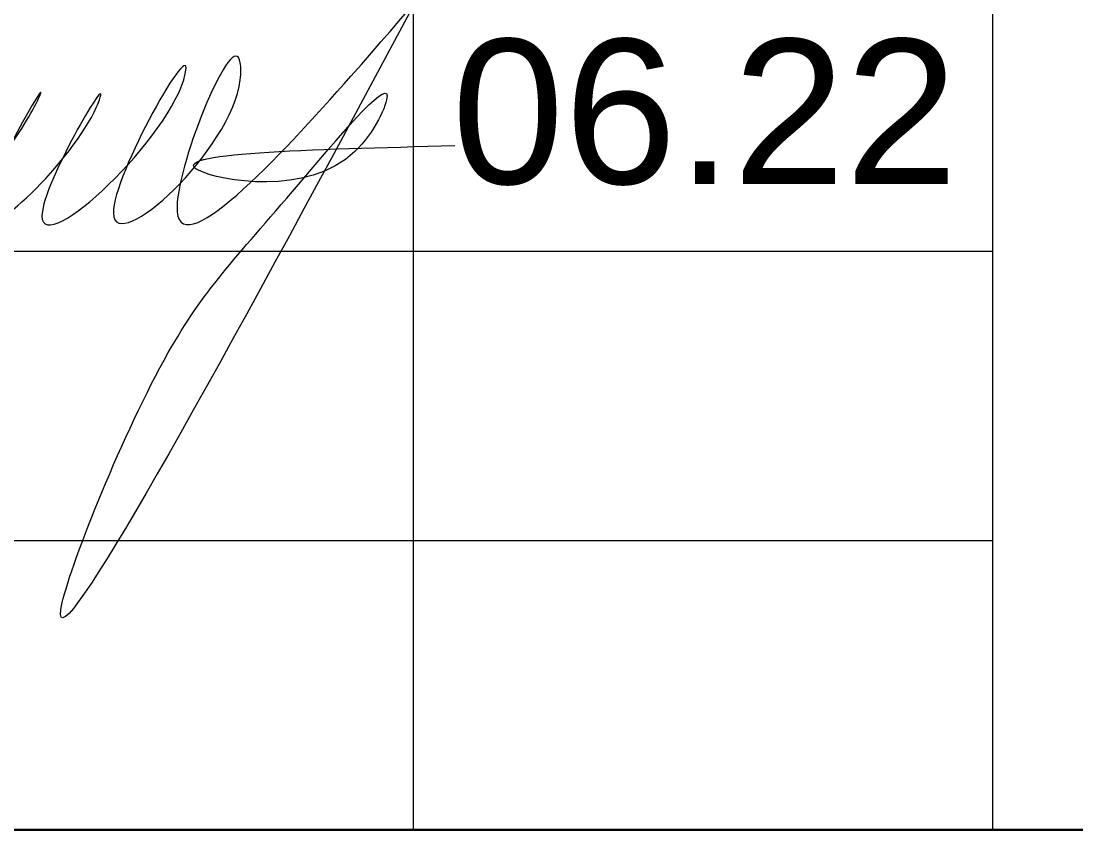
# Model space of a CAD drawing. Header units: metres. Extents: x 0.2 to 41.7, y -0.2 to 56.7.
# Drawn here: x 28.072 to 29.893, y 0.202 to 1.599 of the extents above; entities that cross this region are included whole.
import ezdxf

# ---------------------------------------------------------------- set-up
doc = ezdxf.new("R2010")
doc.units = ezdxf.units.M
doc.layers.add('Level 63', color=7, linetype='Continuous', lineweight=0)
doc.layers.add('YOLO_STAMP', color=1, linetype='Continuous')
doc.styles.add('GOST 2.304', font='cs_gost2304.shx')

msp = doc.modelspace()

# ---------------------------------------------------------------- linework, layer by layer
msp.add_line((23.248828, 0.201571), (41.748828, 0.201571))
at = {"color": 5, "linetype": 'Continuous', "lineweight": 0}
msp.add_open_spline([(27.253037, 1.192387), (27.291018, 1.269865), (27.34342, 1.376759), (27.379007, 1.504958), (27.389912, 1.573536), (27.350039, 1.613462), (27.284829, 1.606769), (27.220134, 1.564545), (27.172396, 1.50642), (27.14849, 1.443058), (27.151668, 1.382529), (27.167991, 1.314757), (27.205949, 1.257533), (27.265098, 1.225188), (27.331282, 1.211983), (27.39626, 1.23549), (27.453436, 1.258489), (27.523212, 1.311473), (27.566842, 1.422632), (27.631508, 1.54405), (27.682216, 1.663198), (27.740542, 1.745229), (27.76192, 1.80695), (27.804213, 1.824309), (27.806883, 1.783847), (27.795363, 1.748141), (27.680672, 1.613625), (27.600494, 1.41593), (27.538511, 1.257996), (27.467166, 1.191459), (27.451285, 1.228514), (27.442171, 1.266254), (27.431349, 1.343041), (27.486965, 1.487891), (27.532093, 1.605062), (27.754618, 1.973266), (27.487933, 1.53517), (27.726906, 1.792309), (27.405707, 1.316602), (27.586492, 1.588026), (27.663493, 1.642264), (27.744494, 1.626412), (27.765164, 1.546632), (27.774194, 1.420204), (27.740714, 1.256166), (27.622134, 1.179316), (27.536959, 1.139958), (27.455604, 1.139164), (27.384113, 1.157038), (27.359314, 1.203003), (27.354557, 1.244845), (27.365976, 1.316563), (27.492477, 1.307746), (27.709312, 1.621879), (27.402034, 1.170788), (27.600288, 1.309183), (27.679162, 1.350848), (27.737942, 1.561096), (27.481539, 1.137502), (27.727481, 1.334582), (27.843347, 1.589487), (27.561683, 1.11994), (27.822746, 1.330188), (27.944685, 1.577256), (27.654032, 1.149255), (27.93141, 1.32707), (28.053074, 1.581038), (27.7808, 1.127364), (28.041775, 1.34182), (28.152551, 1.566584), (27.875916, 1.082466), (28.168254, 1.364489), (28.233433, 1.530765), (27.949134, 1.042425), (28.324191, 1.389646), (28.37825, 1.595209), (28.060874, 1.034026), (28.453555, 1.392066), (28.449475, 1.619033), (28.208943, 1.029859), (28.805397, 1.676146), (28.920666, 1.851091), (29.466502, 3.029836), (27.786281, -0.26788), (28.318838, 1.065398), (28.469731, 1.216982), (28.747311, 1.552073), (28.627441, 1.284137), (28.16597, 1.367663), (28.569974, 1.377636), (28.820661, 1.383824)], degree=3, knots=[0, 0, 0, 0, 256.28030039, 353.58131197, 406.78522738, 450.94734872, 500.22761836, 589.53939881, 678.24254682, 721.13856782, 789.75517079, 855.62161452, 929.9129522, 986.79576248, 1054.48192276, 1124.9347001, 1189.17495011, 1239.86578545, 1382.59333747, 1533.90398079, 1656.70756148, 1769.1664286, 1833.2414079, 1851.21800601, 1877.0796622, 1919.62692466, 1974.99053494, 2390.09157949, 2511.62758024, 2564.18297989, 2588.529776, 2610.37254079, 2686.21419169, 2814.19414097, 3041.60797564, 3238.1323021, 3458.02266795, 3542.15089648, 3799.69533487, 3964.58073254, 4050.22603181, 4108.45602208, 4174.28617161, 4271.52894856, 4505.32037403, 4614.11437337, 4684.06625533, 4783.34216991, 4858.04725342, 4883.07698908, 4934.25253013, 4987.4475972, 5068.03127765, 5273.31362032, 5528.20890239, 5596.86536951, 5814.9898961, 5861.81433813, 6112.14899392, 6279.11564575, 6419.75527388, 6680.66542493, 6886.77706511, 7007.32957798, 7257.369268, 7454.42330668, 7584.29800853, 7830.03991983, 8047.95629315, 8143.90177888, 8383.19960981, 8658.73968608, 8671.89045693, 8887.94259132, 9221.29617785, 9231.59378963, 9502.18296717, 9820.2573701, 9849.20243526, 10120.03396132, 10495.15185238, 11096.4018751, 11416.73753074, 13371.73747923, 13840.92557822, 14208.2802929, 14424.85585437, 14536.09079215, 14808.08907048, 15252.82969757, 15252.82969757, 15252.82969757, 15252.82969757], dxfattribs=at)
at = {"layer": 'Level 63', "color": 7, "linetype": 'Continuous', "lineweight": 13}
for p, q in [((28.748828, 5.701571), (28.748828, 0.201571)), ((29.748828, 5.701571), (29.748828, 0.201571))]:
    msp.add_line(p, q, dxfattribs=at)
at = {"layer": 'Level 63', "color": 7, "linetype": 'Continuous', "lineweight": 0}
for p, q in [((23.248828, 1.201571), (29.748828, 1.201571)), ((23.248828, 0.701571), (29.748828, 0.701571))]:
    msp.add_line(p, q, dxfattribs=at)
at = {"layer": 'YOLO_STAMP'}
msp.add_lwpolyline([(23.248828, 5.701571), (41.748828, 5.701571), (41.748828, 0.201571), (23.248828, 0.201571)], close=True, dxfattribs=at)

# ---------------------------------------------------------------- texts
at = {"color": 7, "linetype": 'Continuous', "lineweight": 30, "insert": (28.815155, 1.5678), "char_height": 0.25, "attachment_point": 1, "line_spacing_factor": 0.72, "style": 'GOST 2.304'}
msp.add_mtext('{\\fArial|b0|i0|c204|p39;06.22}', dxfattribs=at)

doc.saveas('drawing.dxf')
